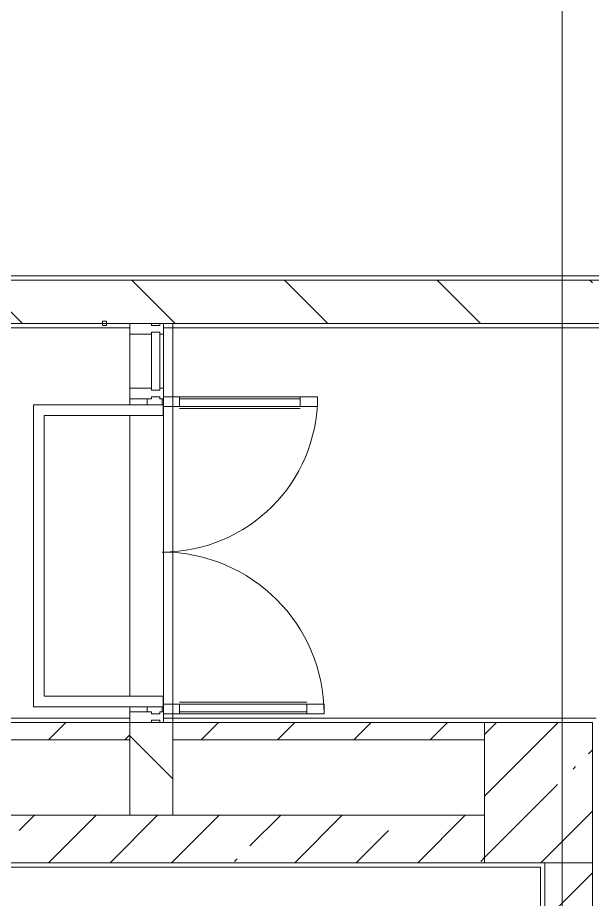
# Model space of a CAD drawing. Header units: millimetres. Extents: x 81425 to 274970, y -8553 to 29000.
# Drawn here: x 229998 to 232660, y 10730 to 14818 of the extents above; entities that cross this region are included whole.
import ezdxf

# ---------------------------------------------------------------- set-up
doc = ezdxf.new("R2010")
doc.units = ezdxf.units.MM
for name, color, linetype, lineweight, true_color in [('A-DETL-GENF-2', 7, 'Continuous', 5, 0xaaaaaa), ('A-DOOR-6', 7, 'Continuous', 5, 0xaaaaaa), ('A-FLOR-2', 7, 'Continuous', 5, 0xaaaaaa)]:
    doc.layers.add(name, color=color, linetype=linetype, lineweight=lineweight, true_color=true_color)
for name, color, linetype, lineweight in [('A-GLAZ-CURT-2', 7, 'Continuous', 5), ('A-GLAZ-CWMG-2', 7, 'Continuous', 5), ('A-WALL', 7, 'Continuous', 9), ('A-WALL-7', 7, 'Continuous', 5), ('I-WALL-3', 7, 'Continuous', 5), ('S-COLS-1', 7, 'Continuous', 5), ('Оси', 7, 'Continuous', 9)]:
    doc.layers.add(name, color=color, linetype=linetype, lineweight=lineweight)
pattern_1 = [(45, (147960.08, 0), (-285.1231, 285.1231), []), (45, (148245.2, 0), (-285.1231, 285.1231), [504.031, -100.806, 16.764, -84.042])]
pattern_2 = [(135, (147960.1, 0), (-353.5534, -353.5534), [])]

# ---------------------------------------------------------------- blocks, each defined once
blk = doc.blocks.new('Системная панель - Стекло - 40мм-22736316-1_8_3_птичка')
at = {"layer": 'A-GLAZ-CURT-2'}
for p, q in [((135, 0), (-135, 0)), ((-135, 0), (-135, -40)), ((135, -40), (135, 0)), ((-135, -40), (135, -40))]:
    blk.add_line(p, q, dxfattribs=at)
blk = doc.blocks.new('Прямоугольный импост - Импост структурный с накладкой - 160мм Темный-32274872-1_8_3_птичка')
at = {"layer": 'A-GLAZ-CWMG-2'}
for p, q in [((82557, 13100), (82557, 13350)), ((82714, 13100), (82714, 13350))]:
    blk.add_line(p, q, dxfattribs=at)
blk = doc.blocks.new('Прямоугольный импост - Импост структурный с накладкой - 160мм Темный-30755840-1_8_3_птичка')
at = {"layer": 'A-GLAZ-CWMG-2'}
for p, q in [((-50, 40), (-50, 140)), ((-50, 140), (0, 140)), ((0, 140), (0, 40)), ((-40, 40), (-50, 40)), ((-50, -17), (-50, 0)), ((-50, 0), (-40, 0)), ((-40, 0), (-40, 40)), ((-10, 40), (-10, 0)), ((0, 40), (-10, 40)), ((-10, 0), (0, 0)), ((0, 0), (0, -17)), ((0, -17), (-50, -17))]:
    blk.add_line(p, q, dxfattribs=at)
blk = doc.blocks.new('Дверь_Витражная_остекление_ - ДВН_CОШ в витраже В-7-32274869-1_8_3_птичка')
at = {"layer": 'A-DETL-GENF-2'}
for p, q in [((735, 760), (690, 760)), ((690, 760), (690, 14.3)), ((735, 760), (690, 760)), ((690, 760), (690, 14.3)), ((735, 760), (735, 17)), ((735, 17), (735, 760)), ((-735, 730), (-690, 730)), ((-735, 730), (-735, 17)), ((-690, 730), (-735, 730)), ((-735, 730), (-735, 17)), ((-690, 730), (-690, 14.3)), ((-690, 14.3), (-690, 730)), ((681, 680), (681, 90)), ((735, 680), (690, 680)), ((725, 680), (725, 90)), ((-735, 650), (-690, 650)), ((-725, 650), (-725, 90)), ((-681, 650), (-681, 90)), ((-735, 90), (-690, 90)), ((735, 90), (690, 90)), ((-697, 10), (-725, 10)), ((-725, 10), (-697, 10)), ((-697, 10), (-725, 10)), ((702.2, 10), (725, 10)), ((702.2, 10), (725, 10)), ((702.2, 10), (725, 10)), ((-725, -60), (-697.4, -60)), ((725, -60), (702.6, -60))]:
    blk.add_line(p, q, dxfattribs=at)
at = {"layer": 'A-DOOR-6'}
for p, q in [((735, 760), (735, 17)), ((-735, 730), (-735, 17))]:
    blk.add_line(p, q, dxfattribs=at)
for centre, radius, start, end in [((735, 10), 750, 90, 180), ((-735, 10), 720, 360, 90)]:
    blk.add_arc(centre, radius, start, end, dxfattribs=at)
blk = doc.blocks.new('Прямоугольный импост - Импост структурный с накладкой - 160мм Темный-30755836-1_8_3_птичка')
at = {"layer": 'A-GLAZ-CWMG-2'}
for p, q in [((-25, 40), (-25, 140)), ((-25, 140), (25, 140)), ((25, 140), (25, 40)), ((-15, 40), (-25, 40)), ((-25, -17), (-25, 0)), ((-25, 0), (-15, 0)), ((-15, 0), (-15, 40)), ((15, 40), (15, 0)), ((25, 40), (15, 40)), ((15, 0), (25, 0)), ((25, 0), (25, -17)), ((25, -17), (-25, -17))]:
    blk.add_line(p, q, dxfattribs=at)
blk = doc.blocks.new('Прямоугольный импост - Импост структурный с накладкой - 160мм Темный-30755843-1_8_3_птичка')
at = {"layer": 'A-GLAZ-CWMG-2'}
for p, q in [((0, 140), (-50, 140)), ((-50, 140), (-50, 40)), ((0, 40), (0, 140)), ((-50, 40), (-40, 40)), ((-40, 0), (-50, 0)), ((-50, 0), (-50, -17)), ((-40, 40), (-40, 0)), ((-10, 0), (-10, 40)), ((-10, 40), (0, 40)), ((0, 0), (-10, 0)), ((0, -17), (0, 0)), ((-50, -17), (0, -17))]:
    blk.add_line(p, q, dxfattribs=at)

msp = doc.modelspace()

# ---------------------------------------------------------------- hatches: boundary and pattern name
at = {"layer": 'I-WALL-3'}
h = msp.add_hatch(dxfattribs=at)
h.set_pattern_fill('FP_93', color=256, style=0, pattern_type=2)
h.set_pattern_definition(pattern_2)
h.paths.add_polyline_path([(224056.1, 13400), (232660.1, 13400), (232660.1, 13600), (216610.1, 13600), (216610.1, 13400), (223123.8, 13400)])
h = msp.add_hatch(dxfattribs=at)
h.set_pattern_fill('FP_105', color=256, style=0, pattern_type=2)
h.set_pattern_definition([(45, (147960.08, 0), (-176.7767, 176.7767), [])])
h.paths.add_polyline_path([(230717.1, 11470), (232160.1, 11470), (232160.1, 11550), (230717.1, 11550)])
h.paths.add_polyline_path([(228810.1, 11470), (230517.1, 11470), (230517.1, 11550), (228810.1, 11550)])
h = msp.add_hatch(dxfattribs=at)
h.set_pattern_fill('FP_93', color=256, style=0, pattern_type=2)
h.set_pattern_definition(pattern_2)
h.paths.add_polyline_path([(230717.1, 11120), (230717.1, 11550), (230517.1, 11550), (230517.1, 11120), (230674.1, 11120)])
h = msp.add_hatch(dxfattribs=at)
h.set_pattern_fill('FP_63', color=256, style=0, pattern_type=2)
h.set_pattern_definition(pattern_1)
h.paths.add_polyline_path([(228844.3, 10900), (232160.1, 10900), (232160.1, 11120), (228810.1, 11120), (228810.1, 10900)])
h = msp.add_hatch(dxfattribs=at)
h.set_pattern_fill('FP_63', color=256, style=0, pattern_type=2)
h.set_pattern_definition(pattern_1)
h.paths.add_polyline_path([(232660.1, 4050), (232660.1, 10900), (232440.1, 10900), (232440.1, 4050)])
at = {"layer": 'S-COLS-1'}
h = msp.add_hatch(dxfattribs=at)
h.set_pattern_fill('FP_63', color=256, style=0, pattern_type=2)
h.set_pattern_definition(pattern_1)
h.paths.add_polyline_path([(232160.1, 10900), (232660.1, 10900), (232660.1, 11550), (232160.1, 11550), (232160.1, 10994)])

# ---------------------------------------------------------------- linework, layer by layer
at = {"layer": 'A-FLOR-2'}
for p, q in [((218790.1, 13620), (233100.1, 13620)), ((230517.1, 13380), (225259.9, 13380)), ((233111.1, 13380), (230674.1, 13380)), ((230674.1, 11600), (230674.1, 13050)), ((230071.4, 13022.4), (230071.4, 11622.4)), ((230671.4, 13022.4), (230071.4, 13022.4)), ((230671.4, 12972.4), (230671.4, 13022.4)), ((230121.4, 11672.4), (230121.4, 12972.4)), ((230121.4, 12972.4), (230671.4, 12972.4)), ((230671.4, 11672.4), (230121.4, 11672.4)), ((230671.4, 11622.4), (230671.4, 11672.4)), ((230071.4, 11622.4), (230671.4, 11622.4)), ((228290.1, 11570), (230517.1, 11570)), ((230674.1, 11570), (232677.1, 11570)), ((232420.1, 10880), (228730.1, 10880)), ((232420.1, 4070), (232420.1, 10880))]:
    msp.add_line(p, q, dxfattribs=at)
at = {"layer": 'A-WALL'}
for p, q in [((230517.1, 11470), (230517.1, 11550)), ((230717.1, 11550), (230717.1, 11470)), ((230517.1, 11120), (230717.1, 11120))]:
    msp.add_line(p, q, dxfattribs=at)
at = {"layer": 'A-WALL-7'}
for p, q in [((230410.1, 13410), (230390.1, 13410)), ((230390.1, 13410), (230390.1, 13390)), ((230410.1, 13390), (230410.1, 13410)), ((230390.1, 13390), (230410.1, 13390))]:
    msp.add_line(p, q, dxfattribs=at)
at = {"layer": 'I-WALL-3'}
for p, q in [((233070.1, 13600), (218770.1, 13600)), ((225239.9, 13400), (233070.1, 13400)), ((230717.1, 13400), (230717.1, 11550)), ((230517.1, 13022.4), (230517.1, 13050)), ((230517.1, 11672.4), (230517.1, 12972.4)), ((230517.1, 11600), (230517.1, 11622.4)), ((230517.1, 11550), (228810.1, 11550)), ((230717.1, 11550), (230517.1, 11550)), ((232160.1, 11550), (230717.1, 11550)), ((232160.1, 11470), (232160.1, 11550)), ((228810.1, 11470), (230517.1, 11470)), ((230517.1, 11470), (230517.1, 11120)), ((230717.1, 11120), (230717.1, 11470)), ((230717.1, 11470), (232160.1, 11470)), ((230517.1, 11120), (228810.1, 11120)), ((232160.1, 11120), (230717.1, 11120)), ((232160.1, 10900), (232160.1, 11120)), ((228810.1, 10900), (232160.1, 10900)), ((232440.1, 10900), (232440.1, 4050)), ((232660.1, 10900), (232440.1, 10900)), ((232660.1, 4050), (232660.1, 10900))]:
    msp.add_line(p, q, dxfattribs=at)
at = {"layer": 'S-COLS-1'}
for p, q in [((232660.1, 11550), (232160.1, 11550)), ((232160.1, 11550), (232160.1, 10900)), ((232660.1, 10900), (232660.1, 11550)), ((232160.1, 10900), (232660.1, 10900))]:
    msp.add_line(p, q, dxfattribs=at)
at = {"layer": 'Оси'}
msp.add_line((232520.1, 10029.8), (232520.1, 21915.1), dxfattribs=at)

# ---------------------------------------------------------------- block references
at = {"layer": 'A-DOOR-6', "rotation": 269.9999999999999}
msp.add_blockref('Дверь_Витражная_остекление_ - ДВН_CОШ в витраже В-7-32274869-1_8_3_птичка', (230657.1, 12325), dxfattribs=at)
at = {"layer": 'A-GLAZ-CURT-2', "rotation": 269.9999999999999}
msp.add_blockref('Системная панель - Стекло - 40мм-22736316-1_8_3_птичка', (230657.1, 13225), dxfattribs=at)
at = {"layer": 'A-GLAZ-CWMG-2', "rotation": 89.99999999999993}
msp.add_blockref('Прямоугольный импост - Импост структурный с накладкой - 160мм Темный-30755843-1_8_3_птичка', (230657.1, 13400), dxfattribs=at)
at = {"layer": 'A-GLAZ-CWMG-2'}
msp.add_blockref('Прямоугольный импост - Импост структурный с накладкой - 160мм Темный-32274872-1_8_3_птичка', (147960.1, 0), dxfattribs=at)
at = {"layer": 'A-GLAZ-CWMG-2', "extrusion": (0, 0, -1), "rotation": 270.0000000000001}
for name, p in [('Прямоугольный импост - Импост структурный с накладкой - 160мм Темный-30755836-1_8_3_птичка', (-230657.1, 13075)), ('Прямоугольный импост - Импост структурный с накладкой - 160мм Темный-30755840-1_8_3_птичка', (-230657.1, 11550))]:
    msp.add_blockref(name, p, dxfattribs=at)

doc.saveas('drawing.dxf')
